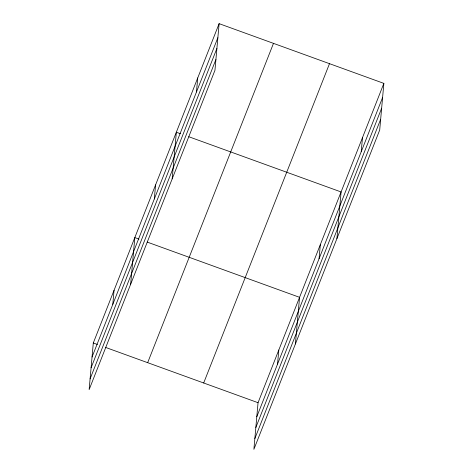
<?xml version="1.0" encoding="UTF-8"?>
<svg xmlns="http://www.w3.org/2000/svg" width="473" height="473" viewBox="0 0 473 473"><rect width="100%" height="100%" fill="white"/><g stroke="black" fill="none" stroke-linecap="round" stroke-linejoin="round"><path stroke-width="0.71" d="M219.117 23.65L93.299 342.966L89.137 389.616L214.955 70.3L219.117 23.65L383.863 83.384L379.701 130.034L253.883 449.35L258.045 402.7L383.863 83.384M112.805 304.346L114.058 290.28M130.654 284.238L134.817 237.594L138.95 239.09M154.322 198.967L155.582 184.908M172.178 178.865L176.34 132.215L180.467 133.717M196.472 91.999L197.726 77.933M277.55 364.08L278.804 350.014M295.4 343.977L299.569 297.328L147.204 242.081M319.068 258.707L320.327 244.642M336.924 238.599L341.086 191.955L188.727 136.709M361.218 151.732L362.478 137.673M92.046 357.032L217.864 37.716M91.082 367.781L216.9 48.465M90.095 378.861L215.913 59.545M147.665 362.679L273.483 43.362M203.68 382.988L329.498 63.672M256.792 416.766L382.61 97.45M255.834 427.521L381.652 108.205M254.841 438.595L380.659 119.279M93.299 342.966L97.426 344.462M105.686 347.46L258.045 402.7"/></g></svg>
